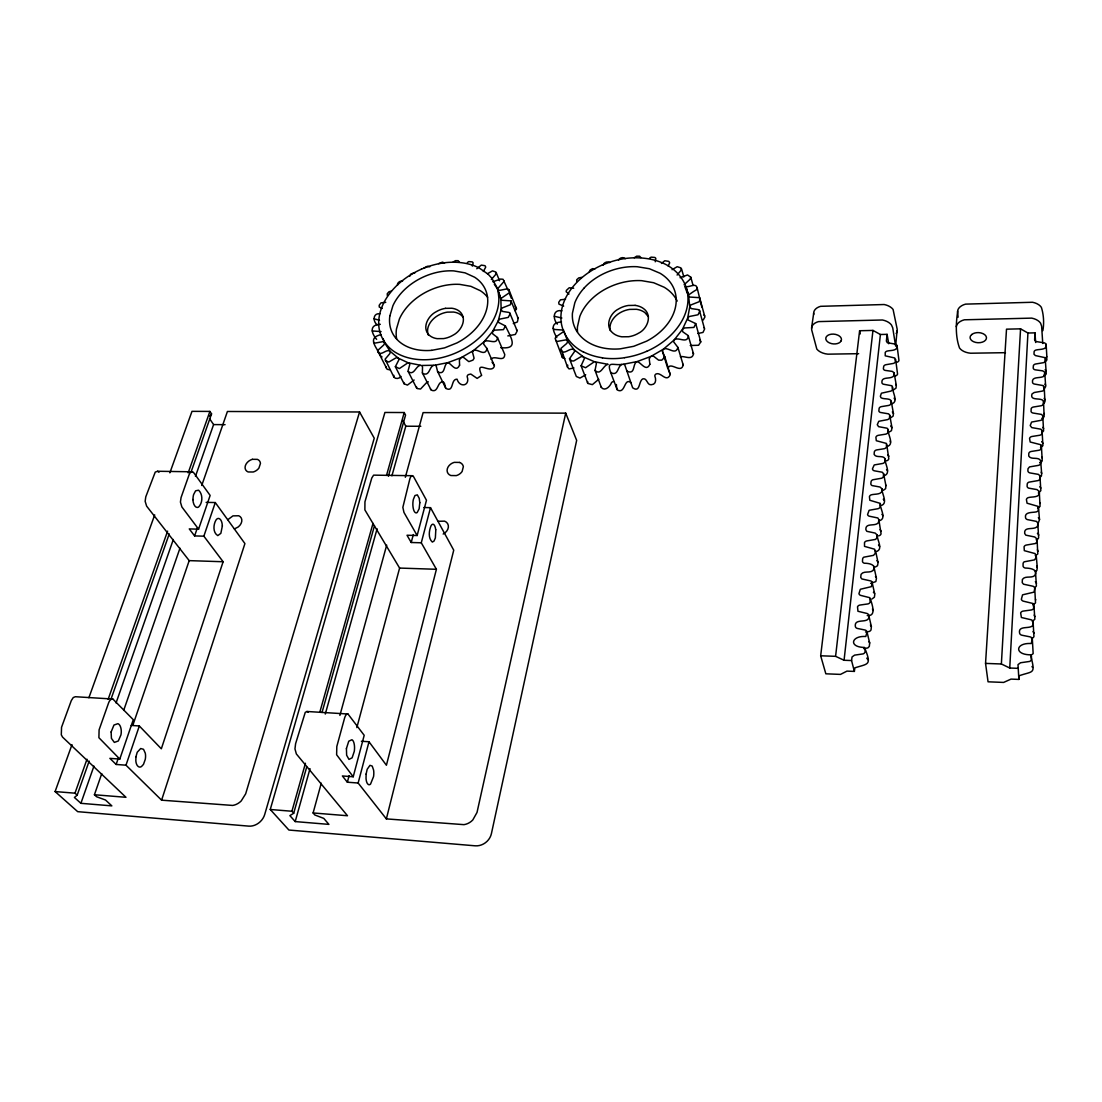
<?xml version="1.0" encoding="UTF-8"?>
<svg xmlns="http://www.w3.org/2000/svg" width="1102" height="1102" viewBox="0 0 1102 1102"><rect width="100%" height="100%" fill="white"/><g stroke="black" fill="none" stroke-linecap="round" stroke-linejoin="round"><path stroke-width="1.5" d="M581.112 365.809L584.404 358.508L583.798 357.089L594.391 361.704L585.575 367.737L581.112 365.809L587.821 383.441L592.366 384.639L598.772 379.253M1039.944 475.899L1039.902 478.654A2.975 2.356 -4.1 0 1 1038.153 480.568L1028.965 482.153A2.975 2.356 -4.2 0 0 1027.216 484.067L1027.105 486.202A2.975 2.356 -4.2 0 0 1028.662 488.145L1036.996 489.605L1039.282 491.561C1040.591 498.132 1031.871 496.41 1028.18 497.649A2.989 2.383 -3.9 0 0 1026.417 499.578L1027.064 503.215L1038.222 506.41L1038.332 510.212A3.044 2.438 -3.5 0 1 1035.921 511.962C1032.271 512.705 1024.144 511.727 1025.563 517.885A3.044 2.452 -3.6 0 0 1027.78 519.676L1036.651 521.439L1037.808 523.23L1037.588 526.067C1034.613 530.833 1023.703 525.626 1024.695 533.478L1025.824 535.159L1034.737 536.977L1037.051 539.016L1036.83 542.101L1035.481 543.506L1026.499 545.022A3.086 2.507 -3 0 0 1024.075 546.799L1024.309 550.656L1035.122 553.59L1036.211 557.695L1034.379 559.912L1024.24 561.8A3.237 2.645 -2.6 0 0 1023.083 563.673L1023.069 566.153A3.099 2.535 -2.6 0 0 1025.328 568.04C1029.53 568.122 1038.566 569.1 1034.819 575.519C1031.417 578.564 1025.053 575.382 1022.38 579.473L1022.229 582.627L1023.524 584.198L1033.111 586.264A3.099 2.548 -1.7 0 1 1034.75 588.372L1034.034 592.132L1022.56 594.832L1021.361 599.295A3.141 2.603 -1.8 0 0 1023.648 601.237L1033.153 603.538L1033.717 608.152A3.141 2.617 -1.2 0 1 1031.238 609.985L1023.152 611.1A3.154 2.631 -1.4 0 0 1020.659 612.932L1021.389 617.492L1030.769 619.696A3.168 2.645 -0.8 0 1 1033.084 621.68C1035.453 631.859 1017.477 623.264 1019.612 633.223A3.168 2.659 -0.9 0 0 1021.926 635.22L1029.957 636.832A3.182 2.672 -0.3 0 1 1032.285 638.843L1031.265 643.527C1015.273 642.549 1013.936 654.781 1030.549 654.822C1035.577 674.686 1033.855 670.636 1019.185 675.733L1018.882 679.411L1011.016 679.107L1003.619 682.427L988.053 681.807L985.546 663.404L1006.512 329.167L1020.562 328.837L1027.932 333.011L1034.985 332.859L1034.626 339.774L1035.715 341.468L1044.696 342.929L1046.129 344.265C1047.561 350.105 1039.723 349.072 1036.39 349.954A2.879 2.163 -6.3 0 0 1034.131 351.552L1033.993 354.224L1035.412 355.574L1045.151 357.682L1046.253 373.55A2.824 2.135 -5.7 0 1 1044.6 375.327L1044.228 376.002C1040.784 378.909 1031.334 375.713 1032.533 382.518A2.907 2.204 -5.8 0 0 1034.654 384.088L1043.291 385.604L1044.104 389.268A2.879 2.19 -5.5 0 1 1042.409 391.086L1034.227 392.505L1032.009 393.965C1029.172 402.74 1045.536 395.287 1043.415 403.759A2.934 2.245 -5.3 0 1 1041.004 405.784L1033.497 407.01A2.934 2.259 -5.4 0 0 1031.183 408.649L1031.045 411.445A2.934 2.259 -5.4 0 0 1033.194 413.057L1041.528 414.421L1042.767 415.785L1042.726 418.402A2.948 2.273 -5.1 0 1 1040.302 420.454L1031.596 422.066L1030.205 425.565L1031.747 427.59L1040.825 429.188L1042.079 430.565L1042.037 433.21A2.962 2.3 -4.8 0 1 1039.599 435.276L1031.995 436.475A2.962 2.3 -5 0 0 1029.557 438.541L1030.205 442.012L1040.991 444.781L1041.335 448.183A2.975 2.328 -4.6 0 1 1038.883 450.263L1031.238 451.462A2.975 2.328 -4.7 0 0 1028.786 453.542L1028.745 456.035C1031.086 460.25 1038.511 456.352 1040.674 460.719L1040.508 463.722A2.989 2.356 -4.3 0 1 1038.153 465.43L1029.516 466.904L1028.001 468.722L1027.89 470.829A3.003 2.356 -4.4 0 0 1030.15 472.951L1038.442 474.383L1039.944 475.899L1040.839 490.679L1038.346 492.98M1033.084 621.68L1033.938 636.557A3.127 2.631 -0.4 0 1 1031.472 638.375M1041.376 445.511L1042.216 460.567A2.948 2.314 -4.3 0 1 1039.778 462.633M1042.85 330.669C1044.241 323.285 1043.677 314.497 1041.362 307.334A14.078 8.788 0.2 0 0 1032.546 302.265L965.6 304.124A13.816 8.678 1.7 0 0 957.982 309.579C955.93 322.073 955.117 335.958 959.539 348.039A13.747 8.43 2.1 0 0 970.614 353.219L1005.451 352.681M957.542 311.053L958.093 317.224M1031.458 656.213L1031.417 659.34A3.168 2.686 0.3 0 1 1029.543 661.462L1020.535 662.757L1018 664.616L1018.882 679.411M381.815 357.2L381.829 356.497M1039.282 491.561L1040.054 506.383L1037.616 508.408M585.699 374.804L579.969 378.082L576.332 376.485L569.5 358.756L574.61 351.428L574.362 349.968L583.385 356.814L582.366 356.511M894.094 372.724L893.846 375.741C891.008 379.901 881.035 375.727 881.931 382.766A2.783 2.135 -11.2 0 0 883.845 384.295L891.945 385.769L892.496 389.35A2.755 2.121 -11 0 1 890.788 391.114L881.407 393.207L880.36 396.238L880.98 397.726C884.176 399.902 892.868 397.147 891.022 403.456A2.81 2.176 -10.9 0 1 888.625 405.44L881.435 406.624A2.81 2.176 -11.1 0 0 879.148 408.236L878.859 410.95A2.81 2.176 -11.1 0 0 880.801 412.52L888.611 413.856L889.713 415.178L889.534 417.727A2.81 2.19 -10.9 0 1 887.11 419.724L878.776 421.295L877.261 424.697L878.597 426.667L887.11 428.223L888.212 429.56L888.019 432.149A2.824 2.218 -10.8 0 1 885.595 434.16L878.322 435.331A2.824 2.218 -11 0 0 875.897 437.342L876.31 440.717L886.366 443.417L886.49 446.723A2.838 2.245 -10.7 0 1 884.052 448.748L876.751 449.919A2.851 2.245 -11 0 0 874.313 451.944L874.12 454.368C876.104 458.46 883.349 454.685 885.154 458.914L884.823 461.848A2.851 2.273 -10.7 0 1 882.495 463.501L874.23 464.948L872.481 468.763A2.865 2.273 -10.9 0 0 874.492 470.829L882.261 472.221L883.584 473.695L883.391 476.367A2.838 2.273 -10.6 0 1 881.628 478.227L872.839 479.769A2.838 2.273 -10.9 0 0 871.076 481.643L870.842 483.723A2.838 2.273 -10.9 0 0 872.205 485.596L880.016 487.029L882.068 488.93C882.991 495.211 874.878 493.668 871.214 494.853A2.851 2.3 -10.8 0 0 869.423 496.726L869.836 500.267L880.222 503.366L880.099 507.058A2.907 2.342 -10.5 0 1 877.729 508.752L869.12 510.295L867.577 514.524A2.907 2.356 -10.7 0 0 869.574 516.259L877.867 517.981L878.859 519.703L878.487 522.472C875.498 527.045 865.249 522.141 865.869 529.676L866.833 531.316L875.153 533.079L877.233 535.062L876.848 538.052L875.498 539.415L866.916 540.903A2.934 2.411 -10.6 0 0 864.505 542.625L864.519 546.372L874.589 549.209L875.374 553.204L873.514 555.353L863.816 557.185A3.086 2.548 -10.6 0 0 862.618 559.017L862.467 561.428A2.962 2.452 -10.6 0 0 864.491 563.246C868.638 563.177 876.985 564.541 873.046 570.519C869.74 573.426 863.679 570.45 861.061 574.362L860.717 577.42L861.86 578.949L870.814 580.947A2.948 2.466 -10.1 0 1 872.233 582.986L871.351 586.65L860.345 589.267L858.954 593.606A2.989 2.507 -10.4 0 0 861.006 595.479L869.864 597.711L870.139 602.188A2.989 2.521 -10 0 1 867.687 603.965L859.973 605.053A3.003 2.535 -10.4 0 0 857.521 606.83L857.948 611.266L866.695 613.387A3.003 2.548 -10 0 1 868.762 615.302C870.539 625.096 853.816 616.941 855.372 626.515A3.017 2.562 -10.3 0 0 857.439 628.457L864.932 630A3.017 2.576 -9.9 0 1 867.026 631.956L865.8 636.501C851.336 635.482 848.223 647.191 864.478 647.453C871.957 665.649 868.514 663.432 854.863 667.84L854.367 671.407L846.956 671.118L840.523 674.396L825.839 673.804L820.673 655.786L859.615 330.738L872.963 330.421L880.415 334.498L887.096 334.347L886.366 341.083L887.303 342.736L895.733 344.168L897.014 345.477C898.075 351.097 890.774 350.188 887.441 351.015A2.755 2.08 -11.3 0 0 885.209 352.585L885.237 355.822L894.686 357.971L895.403 361.566A2.755 2.094 -11.1 0 1 893.047 363.495L885.967 364.707A2.769 2.108 -11.3 0 0 883.721 366.277L883.391 368.55A2.769 2.108 -11.3 0 0 885.347 370.41L892.221 371.388L894.094 372.724L896.298 385.314L896.009 388.138L893.777 389.722M672.055 269.687L677.22 266.698L680.912 267.882L681.105 270.238L677.096 275.045M1042.767 415.785L1043.58 430.923L1041.886 432.755M1044.2 387.077L1044.971 401.748L1043.484 403.649M1045.536 358.439L1045.44 360.767A2.893 2.176 -5.9 0 1 1043.071 362.751L1035.673 363.991A2.893 2.176 -6.1 0 0 1033.4 365.602L1033.194 367.93A2.893 2.176 -6 0 0 1035.384 369.845L1042.685 370.851L1044.751 372.214L1045.674 386.582L1043.925 389.461M1033.883 604.709L1034.847 619.228L1032.271 621.473M1035.522 571.8L1036.39 586.016L1034.585 588.027M1037.808 523.23L1038.635 537.638A3.003 2.424 -2.8 0 1 1036.872 539.581L1036.128 539.787M1042.079 430.565L1042.905 445.663L1040.481 447.715M416.404 386.761L417.135 388.551L420.523 389.047L426.226 382.986A2.479 1.832 -26.1 0 1 428.347 381.857M505.405 325.944L503.462 329.636L494.66 330.159L492.608 331.44L498.242 320.806L498.572 322.445L505.405 325.944C511.438 338.218 518.987 349.692 500.694 347.626M897.014 345.477L898.957 360.409A2.7 2.039 -11 0 1 897.29 362.131L896.629 362.324M1017.683 668.322L1009.749 668.019L1027.932 333.011M1009.749 668.019L1001.374 663.983L1020.562 328.837M677.923 347.433C675.65 355.739 668.363 346.882 663.652 348.976L674.121 339.995L673.542 341.689L677.923 347.433L683.171 364.886C681.201 374.597 669.479 360.285 667.936 368.922L662.385 351.083L663.418 349.155L651.034 356.373L652.205 356.056A2.7 2.052 -18.5 0 1 653.954 356.525L658.583 360.147L661.765 360.175L664.85 357.062L662.495 351.538M883.584 473.695L885.925 485.638L885.622 488.682L883.294 490.335M868.762 615.302L871.379 626.57L871.035 629.821A2.975 2.535 -9.7 0 1 868.583 631.598L865.511 632.025M886.683 444.12L888.791 458.804A2.824 2.232 -10.5 0 1 886.366 460.815M403.883 382.518L404.062 383.744L407.423 385.108L414.118 380.025M865.263 648.803L865.029 651.833A3.003 2.59 -9.8 0 1 863.141 653.885L854.56 655.139L852.053 656.957L851.557 660.553L854.367 671.407M395.356 366.704L398.965 359.651L398.511 358.274L408.057 362.737L399.379 368.564L395.356 366.704L404.062 383.744M1034.75 588.372L1035.508 602.946L1033.056 604.75M1043.525 401.541L1044.159 416.721L1041.872 418.361M1044.875 372.765L1043.897 375.52M882.068 488.93C881.545 493.476 888.074 502.801 881.738 505.35M603.249 264.976C603.648 262.455 607.739 261.009 609.695 262.565M1032.367 639.518L1033.153 653.651L1030.659 655.497M1038.483 507.003L1039.489 519.689L1038.056 523.602M1037.051 539.016L1037.781 553.989L1035.37 555.739M889.713 415.178L891.973 427.672L891.463 430.662L889.383 431.915M1040.674 460.719L1041.638 473.529L1041.404 476.023L1039.792 477.524M892.73 387.201C891.835 391.665 898.736 401.211 892.331 403.635M870.484 598.841C871.668 603.841 877.054 616.404 867.233 615.619M878.859 519.703L881.049 533.767A2.851 2.342 -10.2 0 1 879.258 535.655L878.556 535.861M888.212 429.56C887.399 434.229 894.369 443.651 887.881 446.282M811.527 328.3L813.91 311.618A13.252 8.403 5.9 0 1 820.618 306.315L884.176 304.524A13.458 8.527 4.3 0 1 893.088 309.455L897.207 329.305L895.623 346.124L892.73 327.831L891.422 324.925A13.541 8.472 4.5 0 0 882.454 319.993L818.524 321.605A13.334 8.348 6 0 0 811.788 326.867L811.651 329.76L816.83 349.127A13.196 8.155 6 0 0 827.905 354.169L858.651 353.687M487.428 273.764L492.47 270.872L495.831 272.015L495.831 274.302L491.354 279.522M851.557 660.553L844.063 660.263L880.415 334.498M844.063 660.263L835.591 656.324L872.963 330.421M891.242 401.293L893.46 413.581L893.116 416.101L890.857 417.699M1036.169 554.898L1037.271 567.434L1036.844 570.519L1035.357 571.69M688.392 336.069C687.138 344.196 678.625 336.578 674.314 339.788L682.317 329.512L682.758 331.785L688.213 335.6L693.516 353.866C692.056 360.809 684.659 355.67 680.361 356.704M389.888 315.875L392.891 305.764A51.326 37.013 -24.7 0 1 453.831 270.899L465.072 272.855L474.618 277.222A51.326 37.013 -24.7 0 1 487.745 301.686A51.215 36.931 -24.7 0 1 483.723 317.059A51.326 37.013 -24.7 0 1 456.931 342.929L444.561 347.888L431.777 350.326M405.329 477.29L423.099 412.616L565.712 413.154L477.014 812.463L472.786 819.971A13.706 11.86 -38.5 0 1 463.97 824.654L386.361 818.896L358.15 783.026L347.364 782.213L342.378 775.96L353.219 776.758L364.197 735.309L347.984 714.013L306.962 711.479L305.254 712.374L295.598 743.685L294.964 748.919L296.369 753.961L347.488 815.742L313.106 812.959L321.274 783.205M655.249 261.794L655.828 258.378L654.919 257.469L651.089 257.138L649.574 258.144M386.361 818.896L453.735 550.187L430.51 507.664L423.871 507.526M897.248 330.765L896.89 332.184A13.32 8.32 4.3 0 1 896.133 333.52M430.51 507.664L421.281 542.79L436.406 569.293L386.416 765.243L368.991 741.756L361.373 741.247M685.1 287.291C689.122 297.995 687.069 294.978 696.271 289.895A2.562 1.901 -16.8 0 0 697.167 288.669C696.671 281.575 688.805 288.283 684.81 286.41M358.15 783.026L368.991 741.756M421.281 542.79L411.211 542.501L407.01 535.241L417.135 535.517L426.474 500.267L413.649 476.808L412.603 475.706L373.606 475.141L371.773 478.034L364.941 501.851L364.886 509.909L399.599 568.067L356.841 727.596M347.364 782.213L349.114 775.629M411.211 542.501L413.333 534.539M339.898 715.418L386.692 545.132M313.106 812.959L314.855 814.984L323.768 818.387L328.892 824.379L295.198 821.582L310.006 768.645M325.283 714.055L377.104 528.767M391.913 475.83L405.798 426.198L402.602 420.179M295.198 821.582L289.881 815.618L293.697 813.262L291.92 811.251L305.433 763.273M319.869 711.988L372.999 523.381M386.513 475.403L404.227 412.534L384.915 412.465L270.252 809.488L288.903 830.04L475.155 845.813A14.312 12.494 -39.2 0 0 491.409 833.649L576.663 440.373L565.712 413.154M293.697 813.262L306.7 767.006M322.018 712.484L374.473 525.778M388.4 476.216L405.564 415.082L404.227 412.534M695.734 323.602L693.957 327.418L684.549 327.969L682.469 329.291L687.607 318.285L688.103 319.979L695.734 323.602L700.776 341.895L698.599 345.257L690.265 345.505M701.809 306.99L697.153 287.939M956.26 326.674L956.701 325.2A13.899 8.637 2 0 1 964.36 319.8L1031.706 318.12A14.161 8.747 0.5 0 1 1040.577 323.175L1041.624 326.164L1042.754 343.466M201.749 485.459L227.411 411.487L359.555 411.983L245.677 793.812L241.2 800.961A13.362 10.648 -42.9 0 1 232.701 805.438L161.595 800.176L125.986 765.187L116.137 764.457L109.883 758.355L119.787 759.085L133.287 719.689L112.872 699.04L75.349 696.726L73.255 697.538L71.299 700.61L61.547 727.279L61.299 734.814L62.552 737.1L125.972 797.297L94.428 794.749L101.742 773.659M472.345 266.105L473.144 262.799L472.359 261.918L468.818 261.587L467.331 262.565M161.595 800.176L244.919 543.589L215.289 502.553L206.129 502.36M500.859 298.546L508.477 293.339A2.466 1.791 -22.6 0 0 509.399 292.154L508.821 289.564L507.347 288.82L499.647 290.363L497.705 289.523L500.776 298.518L496.878 287.36L491.781 278.172L488.158 274.219L479.012 267.855A62.745 45.251 -24.7 0 0 461.586 262.731A62.993 45.43 -24.7 0 0 441.599 263.171M223.114 561.745L189.2 560.629L146.635 506.149L145.147 501.3L145.781 496.837L155.244 472.097L157.572 471.257L192.506 471.808L193.842 472.868L210.138 495.432L198.58 529.167L189.282 528.919L194.599 535.916L203.856 536.178L223.114 561.745L161.333 748.809L139.32 725.97L131.207 725.419M125.986 765.187L139.32 725.97M203.856 536.178L215.289 502.553M116.137 764.457L118.286 758.19M194.599 535.916L197.354 527.927M132.901 725.116L189.2 560.629M393.827 375.3C392.877 379.322 399.379 379.336 400.976 376.443M587.71 381.664L587.531 382.849M123.686 710.404L179.957 548.217M94.428 794.749L96.577 796.732L105.516 800.024L111.839 805.879L80.901 803.317L93.945 766.097M116.054 702.966L173.331 539.498M195.453 476.381L213.595 424.587L209.476 418.54M80.901 803.317L74.426 797.476L77.168 795.148L74.977 793.178L86.989 759.209M108.134 699.357L167.6 531.123M188.18 472.882L209.903 411.418L191.996 411.349L169.86 472.827M77.168 795.148L89.166 761.083M110.903 699.426L169.24 533.933M190.977 472.276L211.556 413.87L209.903 411.418M359.555 411.983L374.253 438.197L264.7 814.516A13.968 11.24 -43.5 0 1 248.763 826.128L77.691 811.664L55.1 791.567L71.988 744.649M88.89 697.731L154.707 514.896M508.945 289.84L516.48 308.877L515.157 310.75M684.094 284.757L690.072 279.274L690.816 277.236L687.538 274.949L680.086 277.745M567.75 365.134L567.489 367.076L569.018 368.936L573.949 367.972M618.525 260.058C619.434 257.799 623.691 256.642 625.233 258.736M668.17 266.023L669.699 262.786L668.804 261.367L664.768 260.747L661.448 263.447M483.351 271.464L485.748 267.083L485.018 265.692L481.312 265.1L476.78 268.75M634.215 257.744L636.667 256.187L639.615 256.215L640.868 257.579M453.018 262.152L455.429 260.664L458.184 260.678L459.245 262M562.447 354.073L562.433 357.599L564.858 358.494M209.628 416.184L211.556 413.87M227.797 519.703L232.963 515.874L238.748 515.764A8.444 6.268 -33.9 0 1 238.266 526.935L234.395 528.946M423.953 268.061L427.383 266.271L429.766 266.822M438.596 263.626L442.522 262.124L444.561 263.116M491.024 359.224C494.509 354.651 504.399 363.068 504.757 354.486L497.484 337.543L492.69 333.851L492.456 331.661L484.219 341.579C488.296 338.741 497.057 345.656 497.484 337.543M381.127 334.636C366.567 337.777 376.54 347.268 380.672 355.739M443.169 534.043L445.07 532.817A8.706 6.846 -28.5 0 0 444.602 521.15L438.362 521.274M703.2 320.035L704.908 317.018L699.618 297.692L689.687 297.044L688.626 295.942L689.742 306.576L690.858 304.965L699.398 301.617L699.894 298.284M646.667 351.373C661.999 344.568 675.884 333.3 683.405 318.065A65.032 48.268 -19.2 0 0 687.758 294.565C686.27 280.79 676.284 269.219 663.941 263.571A65.032 48.268 -19.2 0 0 644.918 258.323A65.362 48.516 -19.2 0 0 623.443 258.763A65.032 48.268 -19.2 0 0 602.367 265.072M602.229 265.003C587.421 271.574 574.032 282.264 566.304 296.7A65.032 48.268 -19.2 0 0 560.973 319.704C561.648 333.52 570.932 345.697 583.054 351.841M421.322 269.205C406.748 275.679 393.607 286.052 385.397 299.868A62.662 45.196 -24.7 0 0 378.702 322.128C378.234 334.925 385.728 347.144 396.885 353.219A62.745 45.251 -24.7 0 0 414.407 359.059A62.979 45.416 -24.7 0 0 435.056 358.935A62.745 45.251 -24.7 0 0 456.214 352.778C471.298 346.069 484.894 335.173 492.993 320.599A62.662 45.196 -24.7 0 0 498.848 297.884L498.269 292.485L500.776 298.518M871.985 598.965L874.396 597.215L874.781 594.336A2.92 2.452 -9.9 0 0 873.376 592.297M380.314 324.305C369.349 324.704 370.961 332.721 376.622 339.333M513.284 323.575L517.375 321.963L518.16 318.313L510.997 300.887L501.796 300.254L500.887 299.193L501.121 309.483L502.278 307.926L510.488 304.689L510.997 300.887M561.497 321.963C550.105 322.528 552.391 329.87 556.785 337.625M880.154 520.516C886.6 517.857 879.823 508.394 880.429 503.931M876.944 551.372C883.322 548.755 876.793 539.457 877.233 535.062M895.21 375.947L895.871 375.754A2.714 2.066 -10.9 0 0 897.551 374.033L895.623 359.293M884.837 475.499C891.174 472.744 884.493 463.474 885.154 458.914M875.305 567.048L877.495 565.725L878.074 562.723L875.498 550.49M389.736 369.776L387.105 369.28L377.559 350.588L383.744 344.981L384.653 342.929L390.012 351.111C386.361 348.838 382.518 355.009 378.771 353.081L377.655 351.428M252.344 459.314L257.358 459.369A8.224 6.02 -32.1 0 1 260.444 463.446L258.929 468.061A8.224 6.02 -32.1 0 1 253.198 472L248.143 471.959A8.251 6.033 -32.1 0 1 245.402 465.567A8.251 6.033 -32.1 0 1 252.344 459.314M379.956 313.781C372.958 312.803 372.559 321.261 377.146 324.842M561.924 310.805C552.777 309.07 552.653 318.933 557.323 324.112M507.815 335.917L515.337 334.457L517.1 331.165A2.452 1.818 -22.8 0 0 516.494 329.801M697.814 333.493L702.98 332.446L704.591 329.043A2.562 1.928 -16.6 0 0 703.834 327.625M870.635 583.357L875.856 581.58L876.434 578.343A2.934 2.452 -10 0 0 875.443 576.553M863.761 648.623L867.825 647.921L869.313 646.419L869.671 643.017L867.026 631.956M347.984 714.013L346.896 714.165A8.017 3.265 -85.4 0 0 344.554 718.16L336.813 746.495L336.62 754.746L353.219 776.758M445.539 308.353L451.889 308.243A19.74 14.34 -24.7 0 1 459.617 311.425C467.785 318.588 461.311 330.972 453.184 335.104A19.74 14.34 -24.7 0 1 443.555 338.603L437.136 338.658A19.74 14.34 -24.7 0 1 429.422 335.352C421.432 328.12 427.989 315.916 436.034 311.811A19.74 14.34 -24.7 0 1 445.539 308.326M112.872 699.04L111.495 699.15A7.659 4.077 -83.9 0 0 108.588 702.924L99.097 729.827L98.904 737.706L119.787 759.085M412.603 475.706L410.798 476.601L409.916 478.654L402.85 507.361L403.966 512.444L417.135 535.517M492.842 281.781L500.57 279.068L503.077 279.274L508.187 290.487M192.506 471.808L190.247 472.648L189.145 474.618L181.059 497.567L180.425 502.071L181.871 506.948L198.58 529.167M565.505 299.276L560.45 299.813L558.714 302.347L558.962 304.152L563.673 306.08M385.755 302.347L380.989 302.857L379.184 305.309L379.281 307.059L382.284 308.422M213.595 424.587L225.07 424.669M405.798 426.198L420.812 426.295M399.599 568.067L436.406 569.293M820.673 655.786L835.591 656.324M985.546 663.404L1001.374 663.983M391.43 291.093L389.034 291.727L387.243 293.738L387.381 295.777M635.11 305.364L628.305 305.474A20.483 15.304 -19.1 0 0 618.415 309.056C609.778 313.299 604.364 326.633 613.291 333.383A20.483 15.304 -19.1 0 0 621.817 336.799L628.691 336.73A20.483 15.304 -19.1 0 0 638.719 333.107C647.425 328.837 652.742 315.31 643.637 308.67A20.483 15.304 -19.1 0 0 635.124 305.364M55.1 791.567L74.977 793.178M270.252 809.488L291.92 811.251M415.123 272.676L411.046 273.916L409.792 276.189M561.868 318.037L554.32 316.274M379.515 320.269L374.046 318.795M381.072 331.619L372.242 330.931M573.687 288.256L569.252 287.746L566.4 290.377L566.139 291.741L568.963 294.041M459.658 462.427L454.231 462.358A8.513 6.571 -26.8 0 0 447.302 468.86A8.513 6.571 -26.8 0 0 450.828 475.527L456.283 475.609A8.485 6.557 -26.8 0 0 462.124 471.477L463.35 466.669A8.485 6.557 -26.8 0 0 459.644 462.468M581.76 277.36L578.715 277.924L576.704 279.743L576.718 281.575M402.561 281.134C400.37 280.487 396.83 282.828 397.533 285.211M443.61 382.063C436.971 380.273 438.789 393.841 431.102 390.012L422.383 372.903L422.521 366.883L421.611 365.478L433.94 365.258C428.981 366.511 429.932 376.512 423.03 373.606L422.383 372.903M594.97 268.874L592.559 268.654L590.245 269.907L589.102 272.263M699.632 340.16L700.776 341.895M306.962 711.479L308.271 712.278M890.65 425.992L891.973 427.672M1045.082 369.776L1046.28 371.057M892.331 411.928L893.46 413.581M1037.395 533.313L1038.153 533.864M157.572 471.257L158.95 472.303M883.267 499.192L884.383 500.597M1041.707 441.654L1043.002 443.403M880.112 529.566L881.283 531.412M878.514 545.022L879.644 546.482M408.277 371.663C414.311 376.016 415.578 365.63 420.688 365.299L408.787 362.902L409.861 364.197L408.002 371.098L416.639 388.138M876.889 560.629L878.032 562.116M887.95 454.919L888.97 456.2M385.287 360.547L388.786 362.048L395.425 358.191A2.576 1.873 -26.5 0 1 397.23 357.723L398.153 358.012L390.232 351.4L389.901 353.535L385.121 359.169L393.855 377.008M437.563 371.388L437.962 372.063C445.663 375.314 443.197 364.914 447.619 362.682L434.767 365.23A2.507 1.86 -25.6 0 1 436.296 366.374L437.563 371.388L445.8 388.372C454.217 392.863 450.442 378.95 457.068 379.198C459.672 388.166 470.402 385.852 467.165 376.595A2.521 1.887 -24.7 0 1 468.391 374.625L470.816 374.06L477.138 378.413L481.657 375.355C474.053 357.833 491.767 375.686 494.426 365.809L486.74 348.232L483.613 344.086L484.026 341.785L473.584 350.464C478.061 348.576 484.66 356.883 487.001 348.962L486.74 348.232M1033.001 631.598L1034.117 633.195M866.764 658.142L867.935 659.754M610.604 372.214L611.362 372.944C618.704 376.126 617.258 365.616 622.368 364.294C613.924 365.988 606.183 360.106 610.604 372.214L617.299 389.929C625.481 394.626 623.98 377.132 630.881 382.642M692.814 352.654L693.516 353.866M870.415 625.027L871.379 626.57M703.958 315.048L704.674 315.764M1042.947 427.328L1043.663 428.595M463.074 317.1L461.311 315.255A19.684 14.326 -24.7 0 0 453.625 312.045L447.274 312.142A19.684 14.326 -24.7 0 0 437.797 315.585C431.309 319.387 425.441 327.253 428.279 335.036M1044.131 398.277L1045.04 399.75M517.554 317.624L518.16 318.313M1034.172 615.068L1034.957 616.665M563.645 330.09L554.375 329.47L553.149 328.231M894.135 398.125L894.907 399.558M555.794 340.49L557.213 341.427L565.808 339.884L567.489 340.793L564.017 331.33L555.987 336.813L555.146 338.41L562.433 357.599M872.453 608.979L873.115 610.522M560.877 350.009C563.962 355.946 569.789 346.992 574.101 349.678L567.668 341.207L566.869 343.342L560.932 348.37L567.489 367.076M492.098 362.324L494.164 365.065M626.762 370.644L627.245 371.333C635.523 374.845 632.355 364.046 636.832 361.635L623.25 364.28A2.603 1.984 -19.6 0 1 624.972 365.451L632.658 387.794C640.579 393.276 638.375 380.7 643.003 378.785C647.205 377.89 647.012 385.287 651.103 384.763C656.145 384.653 656.282 379.749 654.836 376.044A2.617 2.011 -18.4 0 1 655.993 374.005C661.007 371.636 666.269 383 670.264 374.763L664.74 356.566M373.619 342.226L374.873 343.121L383.014 341.648L384.515 342.529L383.069 338.562M1044.958 384.185L1045.633 385.135M648.444 316.742L644.89 312.596A20.428 15.29 -19.1 0 0 636.391 309.29L629.586 309.4A20.428 15.29 -19.1 0 0 619.723 312.968C613.786 316.522 608.69 323.313 610.232 330.559M1046.569 356.469L1046.9 359.596A2.81 2.121 -5.9 0 1 1045.247 361.36M494.288 284.206L497.484 288.944L504.344 281.093M895.719 384.391L896.298 385.314M1039.613 502.608L1040.123 503.518M595.039 370.355C600.879 376.319 603.097 364.831 608.152 364.349L595.19 361.869L596.457 363.205L595.039 370.355L601.306 387.408C604.984 391.789 610.122 386.375 611.5 382.67A2.562 1.97 -20.1 0 1 613.676 381.485M1037.409 549.774L1038.015 551.344M1036.651 565.849L1037.271 567.434M1041.872 457.178L1042.244 457.895M1032.009 666.476L1032.505 667.413M515.226 306.26L516.48 308.877M445.8 388.372L444.326 382.959M682.827 364.115L683.171 364.886M569.5 358.756L571.69 360.877L573.687 360.988L580.478 356.993A2.659 2.011 -20.9 0 1 582.366 356.511M668.487 370.162L670.154 373.922M509.854 313.161L516.921 330.256M496.341 272.91L499.564 280.748M509.468 293.628L511.383 298.325M890.154 441.034L890.512 442.095M616.789 389.447L616.39 384.502M1044.145 413.415L1044.365 414.145M688.543 295.267L686.684 289L688.447 295.253M681.532 268.805L683.832 276.933M1038.525 534.415L1038.745 535.214M699.426 310.378L704.343 328.107M690.816 277.236L693.062 285.363M430.483 388.786L430.675 389.543M872.068 582.159L874.616 593.523M873.748 566.084L876.269 577.531M859.615 330.738L860.235 333.934M887.096 334.347L888.735 343.755M1041.638 473.529L1041.555 472.937A2.962 2.342 -4.1 0 0 1041.17 472.207M1039.489 519.689L1039.406 519.07A3.017 2.411 -3.2 0 0 1038.332 517.733M386.168 366.994L386.265 367.916M813.634 313.051L813.758 314.525M435.813 529.745L435.359 537.928L434.036 541.054L432.342 542.074C428.003 538.258 428.94 530.544 431.116 525.613A8.513 3.141 -88.4 0 1 435.689 529.621M1034.985 332.859L1035.66 342.515M1046.129 344.265L1046.872 356.952M601.293 386.568L601.306 387.408M431.75 350.34A51.326 37.013 -24.7 0 1 389.846 315.888M421.308 269.232A62.745 45.251 -24.7 0 1 441.585 263.213M396.624 338.796A50.857 36.931 -24.7 0 1 396.458 329.016L399.406 318.96A50.857 36.931 -24.7 0 1 409.159 304.689A50.788 36.889 -24.7 0 1 435.524 287.966A50.802 36.889 -24.7 0 1 459.782 284.385L470.912 286.341L480.389 290.735A50.83 36.917 -24.7 0 1 487.621 297.278M577.517 331.977A52.758 39.41 -19.1 0 1 577.448 326.853L579.79 316.453A52.758 39.41 -19.1 0 1 589.047 301.755A52.689 39.369 -19.1 0 1 615.908 284.426A52.758 39.41 -19.1 0 1 641.626 280.666L653.665 282.732L664.189 287.25A52.689 39.369 -19.1 0 1 677.22 301.066M584.156 287.98A53.254 39.52 -19.2 0 1 637.204 266.725L649.409 268.736L660.029 273.241A53.254 39.52 -19.2 0 1 646.598 341.179L633.733 346.303L620.233 348.838A53.254 39.52 -19.2 0 1 575.092 328.134A53.282 39.548 -19.2 0 1 572.42 313.23L574.817 302.788A53.282 39.548 -19.2 0 1 584.184 287.994M646.75 351.29A65.032 48.268 -19.2 0 1 624.586 357.654M602.477 357.792A65.032 48.268 -19.2 0 1 583.22 351.758M624.476 357.751A65.362 48.502 -19.2 0 1 602.326 357.888M1035.508 599.144A3.058 2.535 -1.4 0 1 1035.728 599.984M1035.343 581.663A3.086 2.535 -1.8 0 1 1036.5 583.509M1039.778 486.836A2.975 2.356 -3.8 0 1 1040.839 488.145M868.693 641.557A2.989 2.562 -9.6 0 1 869.671 643.017M881.889 514.414A2.879 2.328 -10.3 0 1 882.826 515.722M885.609 484.921A2.838 2.287 -10.4 0 1 885.939 485.638M886.531 469.576A2.824 2.259 -10.5 0 1 887.468 470.843M192.878 499.495A9.188 4.573 -88.8 0 0 198.512 507.127C202.837 502.911 203.057 494.33 198.58 490.183L195.591 490.831L193.635 494.509A8.375 4.174 -88.8 0 0 193.029 499.702M419.807 502.719L419.146 508.78L417.19 512.526A9.574 3.623 -88.8 0 1 414.297 511.424A9.574 3.623 -88.8 0 1 413.057 507.14A8.733 3.306 -88.8 0 1 413.374 499.399L414.944 495.556L417.327 494.853L419.228 498.324L419.807 502.719M222.356 525.943L220.855 533.327L217.81 535.6C212.658 532.665 213.265 524.277 216.157 519.786A8.169 3.967 -88.2 0 1 219.67 518.89A8.196 3.981 -88.2 0 1 222.122 523.794L222.356 525.943M366.126 774.072L366.029 778.288A9.353 3.65 -84.8 0 0 367.903 784.128A9.202 3.595 -84.8 0 0 370.534 784.101L373.55 776.621A9.215 3.595 -84.9 0 0 373.592 770.078L372.214 766.083L369.983 765.325L367.173 769.292L366.126 774.072M346.427 748.533L346.634 755.214L348.962 759.388L352.117 757.832L354.265 751.399A9.45 3.802 -85.1 0 0 354.307 744.677A9.629 3.885 -85.1 0 0 351.896 739.731L348.742 741.219L346.427 748.533M135.932 756.812L135.835 760.848A8.94 4.573 -83.1 0 0 138.218 766.469A8.802 4.504 -83.1 0 0 141.511 766.496L143.48 764.375L145.257 759.416A8.816 4.504 -83.1 0 0 145.271 753.148L143.522 749.305L140.712 748.52L137.213 752.267L135.932 756.812M649.877 364.252C646.282 372.407 641.102 362.448 637.121 361.566L650.759 356.497L649.216 358.756L649.877 364.252M111.123 731.962L111.426 738.368L114.346 742.404L118.3 740.985L120.944 734.882A9.023 4.752 -83.4 0 0 120.958 728.45A9.202 4.849 -83.4 0 0 117.914 723.67L113.961 725.033L111.123 731.962M689.728 306.893L687.689 318.051L689.218 316.522L698.048 314.759L699.687 311.329A2.59 1.942 -16.8 0 0 698.007 309.566L691.409 308.601L689.728 306.893M459.589 365.217C455.952 372.944 451.517 363.756 447.908 362.613L460.994 357.723L459.396 359.899L459.589 365.217M501.093 309.786L498.324 320.572L499.881 319.098L508.242 317.39L510.019 314.07A2.493 1.818 -22.8 0 0 508.601 312.376L502.526 311.425L501.093 309.786M472.386 351.8L474.094 358.274L472.937 360.134L468.805 361.635L463.97 357.751A2.603 1.928 -24.7 0 0 462.372 357.296L461.256 357.599L473.35 350.629L472.386 351.8M841.198 340.766L840.206 342.102A7.866 4.89 5.8 0 1 831.611 343.645L829.379 342.887A7.866 4.89 5.8 0 1 826.445 336.592A7.866 4.89 5.8 0 1 835.633 334.402L837.878 335.16A7.866 4.89 5.8 0 1 841.198 340.766M971.688 334.54L970.504 335.917A8.196 5.055 1.9 0 0 973.41 341.634L975.669 342.419A8.196 5.055 1.9 0 0 985.546 340.16A8.196 5.055 1.9 0 0 983.177 333.713L980.904 332.928A8.196 5.055 1.9 0 0 971.688 334.54"/></g></svg>
